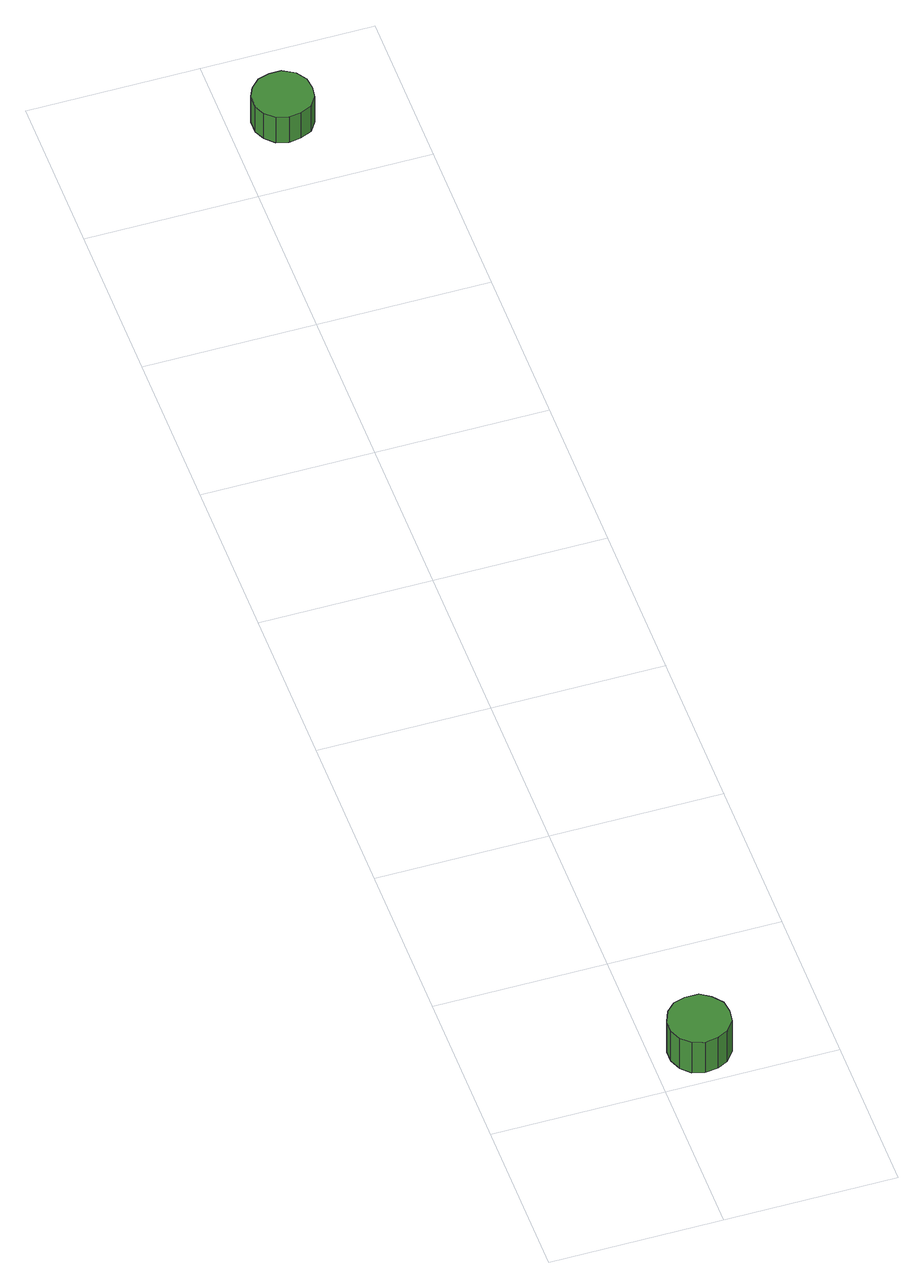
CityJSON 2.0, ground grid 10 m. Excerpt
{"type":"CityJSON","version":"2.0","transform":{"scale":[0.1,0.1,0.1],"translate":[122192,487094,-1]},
"CityObjects":{
"tree1":{"type":"SolitaryVegetationObject","attributes":{"function":"something"},"geometry":[{"type":"MultiSurface","lod":"1","boundaries":[[[0,1,2,3,4,5,6,7,8,9,10,11,12,13,14]],[[15,16,17,18,19,20,21,22,23,24,25,26,27,28,29]],[[0,29,28,1]],[[1,28,27,2]],[[2,27,26,3]],[[3,26,25,4]],[[4,25,24,5]],[[5,24,23,6]],[[6,23,22,7]],[[7,22,21,8]],[[8,21,20,9]],[[9,20,19,10]],[[10,19,18,11]],[[11,18,17,12]],[[12,17,16,13]],[[13,16,15,14]],[[14,15,29,0]]]}]},
"tree2":{"type":"SolitaryVegetationObject","attributes":{"function":"something"},"geometry":[{"type":"MultiSurface","lod":"1","boundaries":[[[30,31,32,33,34,35,36,37,38,39,40,41,42,43,44]],[[45,46,47,48,49,50,51,52,53,54,55,56,57,58,59]],[[30,59,58,31]],[[31,58,57,32]],[[32,57,56,33]],[[33,56,55,34]],[[34,55,54,35]],[[35,54,53,36]],[[36,53,52,37]],[[37,52,51,38]],[[38,51,50,39]],[[39,50,49,40]],[[40,49,48,41]],[[41,48,47,42]],[[42,47,46,43]],[[43,46,45,44]],[[44,45,59,30]]]}]}
},
"vertices":[
[45,25,27],[44,32,27],[39,38,27],[33,42,27],[25,42,27],[18,40,27],[13,35,27],[10,28,27],[10,21,27],[13,14,27],[18,9,27],[25,7,27],[33,8,27],[39,11,27],[44,17,27],[44,17,3],[39,11,3],[33,8,3],[25,7,3],[18,9,3],[13,14,3],[10,21,3],[10,28,3],[13,35,3],[18,40,3],[25,42,3],[33,42,3],[39,38,3],[44,32,3],[45,25,3],
[47,749,24],[46,756,24],[42,762,24],[35,766,24],[28,766,24],[21,764,24],[16,759,24],[13,753,24],[13,745,24],[16,739,24],[21,734,24],[28,732,24],[35,733,24],[42,736,24],[46,742,24],[46,742,4],[42,736,4],[35,733,4],[28,732,4],[21,734,4],[16,739,4],[13,745,4],[13,753,4],[16,759,4],[21,764,4],[28,766,4],[35,766,4],[42,762,4],[46,756,4],[47,749,4]
]}
